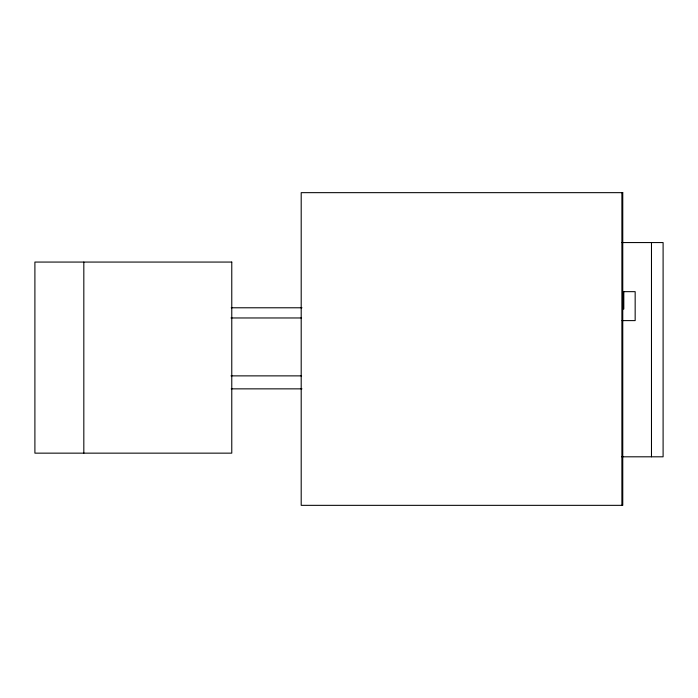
<?xml version="1.0" encoding="UTF-8"?>
<svg xmlns="http://www.w3.org/2000/svg" width="698" height="698" viewBox="0 0 698 698"><rect width="100%" height="100%" fill="white"/><g stroke="black" fill="none" stroke-linecap="round" stroke-linejoin="round"><path stroke-width="1.05" d="M621.839 242.564L663.1 242.564L663.1 456.806L621.839 456.806M622.66 291.659L635.163 291.659L635.163 320.609L622.093 320.609M231.23 307.783L301.972 307.783M622.66 309.031L623.811 309.031L623.811 291.659M231.003 317.965L301.571 317.965M231.003 375.873L301.571 375.873M231.23 388.856L301.972 388.856M651.478 242.564L651.478 456.806M621.892 192.657L621.892 505.343M83.821 262.064L83.821 453.15M622.756 192.657L301.196 192.657L301.196 505.343L622.756 505.343L622.756 192.657M231.771 262.064L34.9 262.064L34.9 453.15L231.771 453.15L231.771 262.064"/></g></svg>
